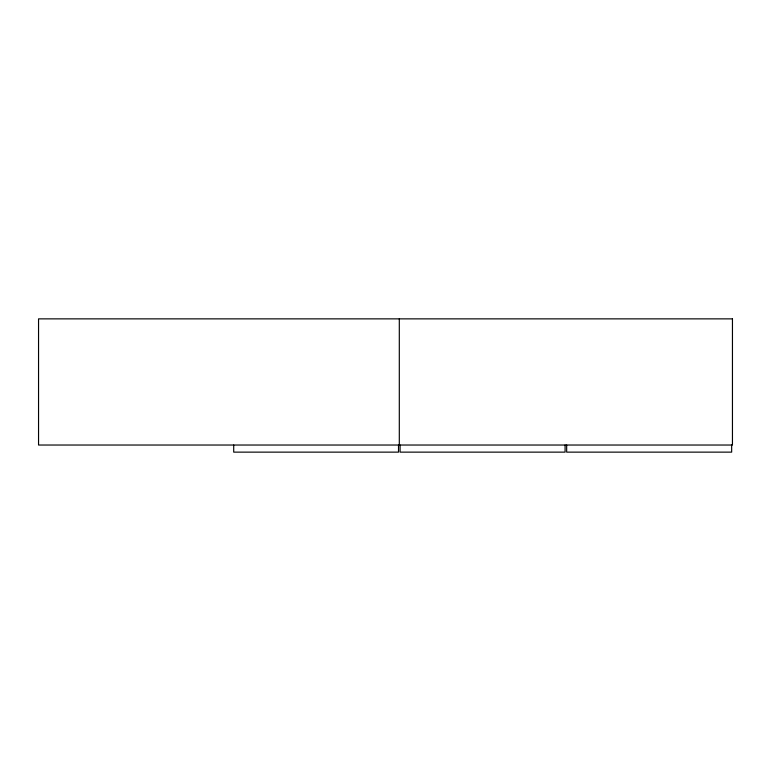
<?xml version="1.0" encoding="UTF-8"?>
<svg xmlns="http://www.w3.org/2000/svg" width="771" height="771" viewBox="0 0 771 771"><rect width="100%" height="100%" fill="white"/><g stroke="black" fill="none" stroke-linecap="round" stroke-linejoin="round"><path stroke-width="1.16" d="M731.66 445.031L731.66 452.134L566.666 452.134L566.666 445.031M565.085 445.031L565.085 452.134L400.091 452.134L400.091 445.031M399.301 318.866L399.301 445.031M398.511 445.031L398.511 452.134L233.709 452.134L233.709 445.031M732.45 318.866L38.55 318.866L38.55 445.031L732.45 445.031L732.45 318.866"/></g></svg>
